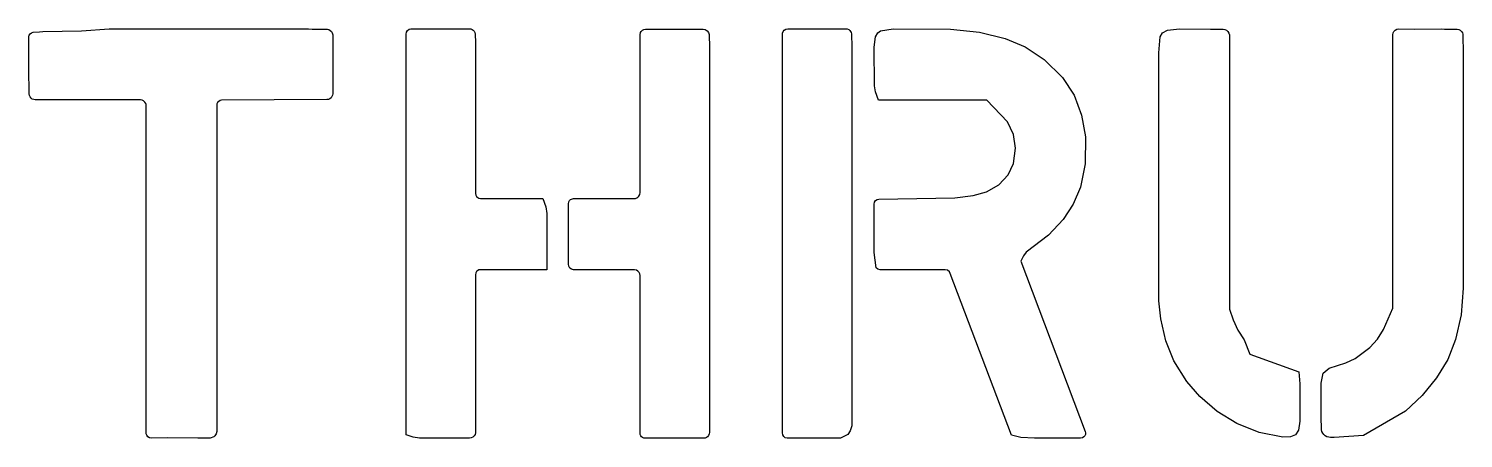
# Model space of a CAD drawing. Header units: inches. Extents: x 3 to 38, y 3 to 13.
import ezdxf

# ---------------------------------------------------------------- set-up
doc = ezdxf.new("R2010")
doc.units = ezdxf.units.IN
doc.header["$MEASUREMENT"] = 0
doc.layers.add('CUT', color=1, linetype='Continuous')

msp = doc.modelspace()

# ---------------------------------------------------------------- linework, layer by layer
at = {"layer": 'CUT'}
for points in [[(3.069, 12.902), (3.109, 12.913), (3.26, 12.919), (3.346, 12.933), (4.285, 12.944), (4.962, 12.998), (9.828, 13), (9.919, 12.992), (10.289, 12.987), (10.325, 12.976), (10.357, 12.956), (10.384, 12.93), (10.403, 12.897), (10.416, 12.846), (10.418, 12.614), (10.424, 12.574), (10.42, 11.625), (10.417, 11.411), (10.412, 11.376), (10.398, 11.343), (10.377, 11.314), (10.349, 11.291), (10.314, 11.275), (10.275, 11.269), (7.707, 11.251), (7.671, 11.244), (7.637, 11.225), (7.61, 11.196), (7.594, 11.163), (7.589, 11.126), (7.589, 3.166), (7.576, 3.108), (7.541, 3.059), (7.515, 3.039), (7.424, 3), (7.155, 3), (7.126, 3.002), (6.386, 3.009), (5.985, 3.005), (5.945, 3.016), (5.91, 3.039), (5.883, 3.074), (5.869, 3.113), (5.867, 11.117), (5.864, 11.149), (5.855, 11.176), (5.834, 11.209), (5.803, 11.238), (5.768, 11.255), (5.73, 11.262), (3.162, 11.262), (3.122, 11.268), (3.087, 11.282), (3.057, 11.304), (3.032, 11.336), (3.017, 11.37), (3.01, 11.407), (3.008, 11.685), (3, 11.754), (3.007, 12.801), (3.014, 12.842), (3.036, 12.877)], [(12.209, 3.084), (12.209, 12.867), (12.217, 12.911), (12.242, 12.954), (12.28, 12.984), (12.327, 12.999), (13.754, 13), (13.786, 12.995), (13.817, 12.982), (13.845, 12.963), (13.867, 12.939), (13.886, 12.907), (13.896, 12.867), (13.901, 12.66), (13.901, 8.978), (13.909, 8.934), (13.927, 8.902), (13.954, 8.876), (13.986, 8.86), (14.019, 8.854), (15.547, 8.854), (15.618, 8.648), (15.645, 8.492), (15.638, 7.116), (14.017, 7.116), (13.982, 7.109), (13.95, 7.092), (13.926, 7.069), (13.909, 7.038), (13.901, 6.994), (13.9, 3.135), (13.889, 3.094), (13.867, 3.057), (13.836, 3.028), (13.797, 3.009), (13.758, 3.003), (13.463, 3.005), (13.434, 3.002), (12.531, 3.006), (12.381, 3.032)], [(17.777, 8.854), (17.805, 8.858), (17.836, 8.869), (17.86, 8.885), (17.884, 8.908), (17.909, 8.952), (17.917, 9.002), (17.917, 12.851), (17.927, 12.903), (17.946, 12.934), (17.974, 12.961), (18.009, 12.979), (18.048, 12.986), (19.457, 12.985), (19.505, 12.977), (19.55, 12.951), (19.586, 12.908), (19.604, 12.855), (19.608, 12.54), (19.608, 3.146), (19.603, 3.107), (19.588, 3.071), (19.563, 3.04), (19.534, 3.019), (19.501, 3.005), (19.466, 3), (18.039, 3), (18.006, 3.005), (17.978, 3.018), (17.952, 3.039), (17.933, 3.063), (17.922, 3.091), (17.917, 3.125), (17.917, 6.971), (17.911, 7.013), (17.893, 7.051), (17.864, 7.083), (17.828, 7.105), (17.783, 7.115), (16.295, 7.116), (16.245, 7.127), (16.202, 7.157), (16.175, 7.201), (16.166, 7.249), (16.166, 8.725), (16.174, 8.769), (16.196, 8.805), (16.216, 8.826), (16.241, 8.841), (16.294, 8.854)], [(23.077, 12.874), (23.081, 12.549), (23.081, 3.306), (23.044, 3.186), (22.987, 3.094), (22.807, 3), (22.807, 3), (21.501, 3.001), (21.459, 3.015), (21.422, 3.045), (21.399, 3.083), (21.39, 3.13), (21.392, 12.887), (21.406, 12.93), (21.434, 12.966), (21.472, 12.99), (21.517, 13), (22.931, 13), (22.971, 12.993), (23.008, 12.976), (23.034, 12.956), (23.053, 12.933), (23.069, 12.903)], [(23.744, 8.842), (25.596, 8.873), (26.04, 8.928), (26.37, 9.019), (26.668, 9.184), (26.9, 9.433), (27.023, 9.711), (27.073, 10.08), (27.029, 10.417), (26.883, 10.724), (26.372, 11.257), (23.735, 11.257), (23.66, 11.455), (23.632, 11.608), (23.627, 12.547), (23.661, 12.802), (23.716, 12.897), (23.781, 12.945), (24.093, 12.998), (25.488, 12.989), (26.195, 12.911), (26.826, 12.759), (27.308, 12.556), (27.772, 12.25), (28.221, 11.811), (28.506, 11.375), (28.687, 10.891), (28.78, 10.36), (28.774, 9.704), (28.659, 9.134), (28.481, 8.72), (28.237, 8.339), (27.879, 7.959), (27.338, 7.546), (27.273, 7.451), (27.209, 7.325), (28.776, 3.169), (28.783, 3.133), (28.779, 3.096), (28.765, 3.062), (28.742, 3.034), (28.706, 3.011), (28.661, 3.002), (28.416, 3.005), (27.542, 3), (27.205, 3.023), (26.976, 3.074), (25.485, 7.026), (25.463, 7.065), (25.418, 7.101), (25.362, 7.116), (23.771, 7.116), (23.72, 7.128), (23.676, 7.161), (23.628, 7.54), (23.627, 8.718), (23.637, 8.763), (23.662, 8.803), (23.698, 8.829)], [(32.281, 12.893), (32.292, 12.846), (32.293, 6.156), (32.388, 5.891), (32.501, 5.639), (32.654, 5.408), (32.789, 5.058), (33.984, 4.625), (34.01, 4.327), (34.011, 3.421), (33.981, 3.2), (33.909, 3.089), (33.785, 3.036), (33.593, 3.031), (33.023, 3.144), (32.472, 3.362), (31.998, 3.656), (31.572, 4.017), (31.257, 4.39), (30.94, 4.892), (30.743, 5.376), (30.618, 5.913), (30.574, 6.353), (30.571, 12.409), (30.607, 12.803), (30.663, 12.897), (30.781, 12.967), (31.074, 12.999), (31.832, 12.989), (32.142, 12.989), (32.183, 12.982), (32.224, 12.963), (32.257, 12.932)], [(34.728, 4.714), (35.138, 4.846), (35.358, 4.947), (35.718, 5.218), (35.904, 5.424), (36.056, 5.656), (36.279, 6.177), (36.279, 12.849), (36.287, 12.898), (36.307, 12.935), (36.337, 12.965), (36.375, 12.985), (36.417, 12.994), (36.807, 12.992), (37.473, 12.999), (37.543, 12.991), (37.847, 12.989), (37.891, 12.981), (37.927, 12.962), (37.958, 12.934), (37.979, 12.899), (37.99, 12.863), (38, 12.375), (37.997, 6.665), (37.945, 6.017), (37.81, 5.41), (37.619, 4.925), (37.35, 4.477), (36.996, 4.048), (36.589, 3.662), (35.567, 3.072), (34.848, 3.021), (34.762, 3.02), (34.716, 3.025), (34.673, 3.04), (34.632, 3.062), (34.597, 3.093), (34.569, 3.129), (34.55, 3.165), (34.537, 3.209), (34.538, 3.311), (34.53, 3.439), (34.532, 4.345), (34.583, 4.587)]]:
    msp.add_lwpolyline(points, close=True, dxfattribs=at)

doc.saveas('drawing.dxf')
